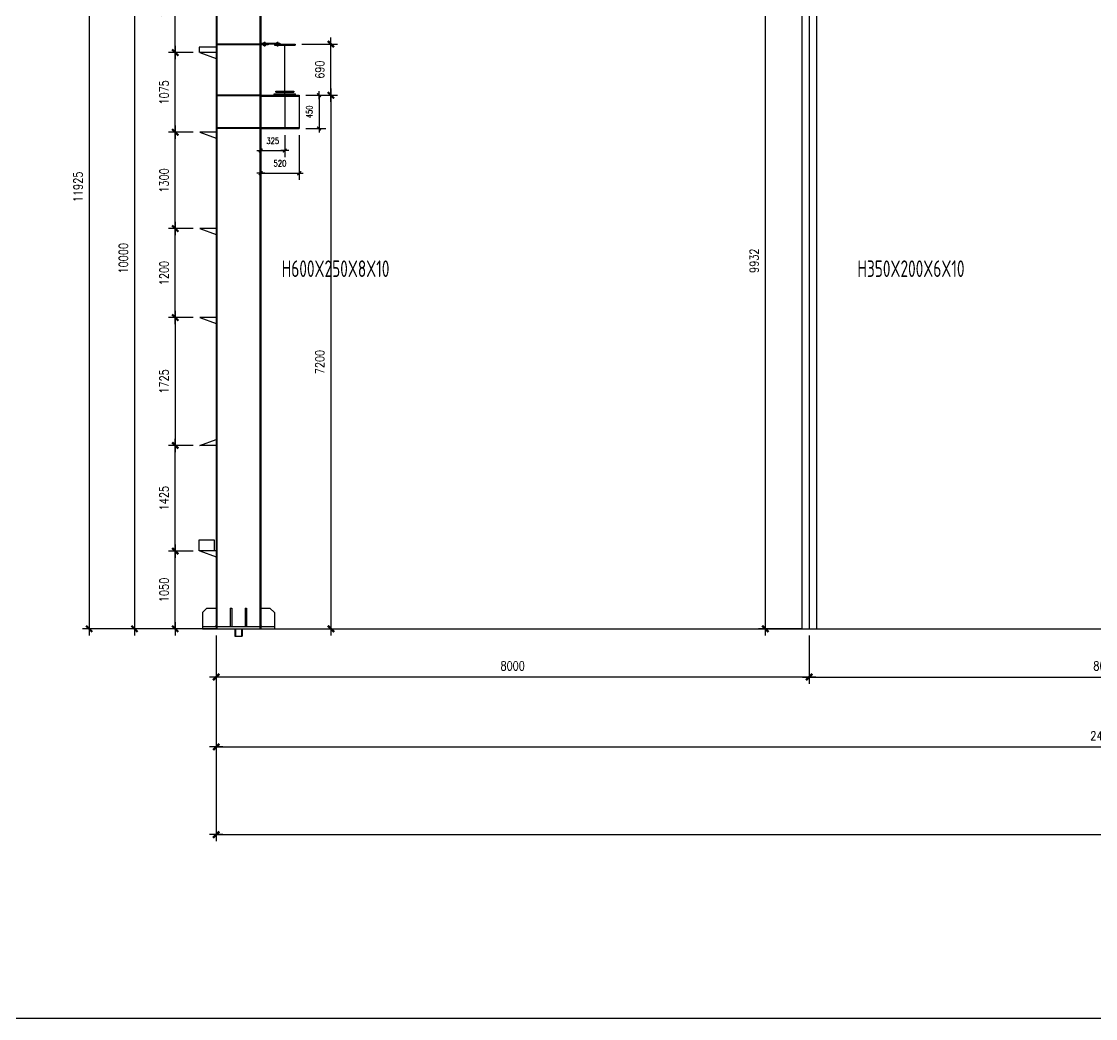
# Model space of a CAD drawing. Header units: millimetres. Extents: x 2451220 to 4527627, y -5186613 to -1639140.
# Drawn here: x 2483137 to 2497628, y -1695635 to -1682182 of the extents above; entities that cross this region are included whole.
import ezdxf

# ---------------------------------------------------------------- set-up
doc = ezdxf.new("R2010")
doc.units = ezdxf.units.MM
doc.header["$LTSCALE"] = 1000
doc.header["$PDMODE"] = 34
doc.linetypes.add('DASH', pattern=[0.35, 0.25, -0.1])
doc.styles.add('DIM_FONT', font='simplex.shx', dxfattribs={"width": 0.8, "bigfont": 'hztxt.shx'})
doc.styles.get("Standard").update_dxf_attribs({"font": 'txt', "bigfont": 'gbcbig.shx'})
doc.styles.add('TSSD_Label', font='Tssdeng.shx', dxfattribs={"width": 0.7, "bigfont": 'hztxt.shx'})
doc.dimstyles.get("Standard").update_dxf_attribs({"dimscale": 100, "dimtxt": 3.5, "dimasz": 1, "dimexe": 2.5, "dimexo": 3, "dimgap": 1.5, "dimtad": 1, "dimdec": 0, "dimzin": 0, "dimdsep": 46, "dimtxsty": 'Standard', "dimblk": 'ARCHTICK', "dimcen": 0.09, "dimadec": 0, "dimazin": 0, "dimtfac": 1, "dimtdec": 0, "dimtix": 1, "dimtmove": 2, "dimatfit": 3, "dimldrblk": 'ARCHTICK', "dimfxl": 1, "dimtolj": 1, "dimtzin": 0, "dimarcsym": 0})
doc.dimstyles.new('WGH(1)', dxfattribs={"dimscale": 1.2, "dimtxt": 100, "dimasz": 0.5, "dimexe": 75, "dimexo": 75, "dimgap": 75, "dimtad": 1, "dimdec": 0, "dimzin": 0, "dimdsep": 46, "dimtxsty": 'DIM_FONT', "dimblk1": '_DIMX', "dimblk2": '_DIMX', "dimsah": 1, "dimcen": 0.09, "dimclrd": 3, "dimclre": 3, "dimclrt": 7, "dimadec": 0, "dimazin": 0, "dimtfac": 1, "dimtdec": 0, "dimtix": 1, "dimtmove": 2, "dimatfit": 3, "dimldrblk": '_DIMX', "dimfxl": 1, "dimtolj": 1, "dimtzin": 0, "dimarcsym": 0})

# ---------------------------------------------------------------- blocks, each defined once
blk = doc.blocks.new('_DIMX')
blk.add_line((-150, 0), (150, 0))
at = {"const_width": 50}
blk.add_lwpolyline([(-70, -70), (70, 70)], dxfattribs=at)
blk = doc.blocks.new('*D1508')
at = {"color": 3, "lineweight": -2}
for p, q in [((2485584, -1680377), (2484572, -1680377)), ((2484662, -1680377), (2484662, -1690376)), ((2485674, -1690377), (2484572, -1690377))]:
    blk.add_line(p, q, dxfattribs=at)
at = {"layer": 'Defpoints', "color": 0}
for p in [(2485674, -1680377), (2484662, -1690377), (2485764, -1690377)]:
    blk.add_point(p, dxfattribs=at)
at = {"color": 3, "lineweight": -2, "xscale": 0.6, "yscale": 0.6, "zscale": 0.6}
for p, rotation in [((2484662, -1680377), 90), ((2484662, -1690377), 270)]:
    blk.add_blockref('_DIMX', p, dxfattribs=dict(at, rotation=rotation))
at = {"color": 7, "insert": (2484512, -1685377), "char_height": 120, "attachment_point": 5, "rotation": 90, "style": 'DIM_FONT'}
blk.add_mtext('\\A1;10000', dxfattribs=at)
blk = doc.blocks.new('*D277')
at = {"color": 3, "lineweight": -2}
for p, q in [((2485764, -1690467), (2485764, -1692060)), ((2509764, -1690467), (2509764, -1692060)), ((2485765, -1691970), (2509764, -1691970))]:
    blk.add_line(p, q, dxfattribs=at)
at = {"layer": 'Defpoints', "color": 0}
for p in [(2485764, -1690377), (2509764, -1690377), (2509764, -1691970)]:
    blk.add_point(p, dxfattribs=at)
at = {"color": 3, "lineweight": -2, "xscale": 0.6, "yscale": 0.6, "zscale": 0.6, "rotation": 180}
blk.add_blockref('_DIMX', (2485764, -1691970), dxfattribs=at)
at = {"color": 3, "lineweight": -2, "xscale": 0.6, "yscale": 0.6, "zscale": 0.6}
blk.add_blockref('_DIMX', (2509764, -1691970), dxfattribs=at)
at = {"color": 7, "insert": (2497764, -1691820), "char_height": 120, "attachment_point": 5, "style": 'DIM_FONT'}
blk.add_mtext('\\A1;24000', dxfattribs=at)
blk = doc.blocks.new('*D1510')
at = {"color": 3, "lineweight": -2}
for p, q in [((2493499, -1680444), (2493083, -1680444)), ((2493173, -1680445), (2493173, -1690376)), ((2493674, -1690377), (2493083, -1690377))]:
    blk.add_line(p, q, dxfattribs=at)
at = {"layer": 'Defpoints', "color": 0}
for p in [(2493589, -1680444), (2493173, -1690377), (2493764, -1690377)]:
    blk.add_point(p, dxfattribs=at)
at = {"color": 3, "lineweight": -2, "xscale": 0.6, "yscale": 0.6, "zscale": 0.6}
for p, rotation in [((2493173, -1680444), 90), ((2493173, -1690377), 270)]:
    blk.add_blockref('_DIMX', p, dxfattribs=dict(at, rotation=rotation))
at = {"color": 7, "insert": (2493023, -1685410), "char_height": 120, "attachment_point": 5, "rotation": 90, "style": 'DIM_FONT'}
blk.add_mtext('\\A1;9932', dxfattribs=at)
blk = doc.blocks.new('*D286')
at = {"color": 3, "lineweight": -2}
for p, q in [((2493764, -1690467), (2493764, -1691117)), ((2501764, -1690467), (2501764, -1691117)), ((2493765, -1691027), (2501764, -1691027))]:
    blk.add_line(p, q, dxfattribs=at)
at = {"layer": 'Defpoints', "color": 0}
for p in [(2493764, -1690377), (2501764, -1690377), (2501764, -1691027)]:
    blk.add_point(p, dxfattribs=at)
at = {"color": 3, "lineweight": -2, "xscale": 0.6, "yscale": 0.6, "zscale": 0.6, "rotation": 180}
blk.add_blockref('_DIMX', (2493764, -1691027), dxfattribs=at)
at = {"color": 3, "lineweight": -2, "xscale": 0.6, "yscale": 0.6, "zscale": 0.6}
blk.add_blockref('_DIMX', (2501764, -1691027), dxfattribs=at)
at = {"color": 7, "insert": (2497764, -1690877), "char_height": 120, "attachment_point": 5, "style": 'DIM_FONT'}
blk.add_mtext('\\A1;8000', dxfattribs=at)
blk = doc.blocks.new('*D287')
at = {"color": 3, "lineweight": -2}
for p, q in [((2485764, -1690557), (2485764, -1691117)), ((2493764, -1690557), (2493764, -1691117)), ((2493764, -1691027), (2485765, -1691027))]:
    blk.add_line(p, q, dxfattribs=at)
at = {"layer": 'Defpoints', "color": 0}
for p in [(2485764, -1690467), (2493764, -1690467), (2485764, -1691027)]:
    blk.add_point(p, dxfattribs=at)
at = {"color": 3, "lineweight": -2, "xscale": 0.6, "yscale": 0.6, "zscale": 0.6, "rotation": 180}
blk.add_blockref('_DIMX', (2485764, -1691027), dxfattribs=at)
at = {"color": 3, "lineweight": -2, "xscale": 0.6, "yscale": 0.6, "zscale": 0.6}
blk.add_blockref('_DIMX', (2493764, -1691027), dxfattribs=at)
at = {"color": 7, "insert": (2489764, -1690877), "char_height": 120, "attachment_point": 5, "style": 'DIM_FONT'}
blk.add_mtext('\\A1;8000', dxfattribs=at)
blk = doc.blocks.new('*D1597')
at = {"color": 3, "lineweight": -2}
for p, q in [((2485454, -1689327), (2485121, -1689327)), ((2485211, -1690376), (2485211, -1689327)), ((2485454, -1690377), (2485121, -1690377))]:
    blk.add_line(p, q, dxfattribs=at)
at = {"layer": 'Defpoints', "color": 0}
for p in [(2485211, -1689327), (2485544, -1689327), (2485544, -1690377)]:
    blk.add_point(p, dxfattribs=at)
at = {"color": 3, "lineweight": -2, "xscale": 0.6, "yscale": 0.6, "zscale": 0.6}
for p, rotation in [((2485211, -1689327), 90), ((2485211, -1690377), 270)]:
    blk.add_blockref('_DIMX', p, dxfattribs=dict(at, rotation=rotation))
at = {"color": 7, "insert": (2485061, -1689852), "char_height": 120, "attachment_point": 5, "rotation": 90, "style": 'DIM_FONT'}
blk.add_mtext('\\A1;1050', dxfattribs=at)
blk = doc.blocks.new('*D1598')
at = {"color": 3, "lineweight": -2}
for p, q in [((2485454, -1687902), (2485121, -1687902)), ((2485211, -1689326), (2485211, -1687902)), ((2485454, -1689327), (2485121, -1689327))]:
    blk.add_line(p, q, dxfattribs=at)
at = {"layer": 'Defpoints', "color": 0}
for p in [(2485211, -1687902), (2485544, -1687902), (2485544, -1689327)]:
    blk.add_point(p, dxfattribs=at)
at = {"color": 3, "lineweight": -2, "xscale": 0.6, "yscale": 0.6, "zscale": 0.6}
for p, rotation in [((2485211, -1687902), 90), ((2485211, -1689327), 270)]:
    blk.add_blockref('_DIMX', p, dxfattribs=dict(at, rotation=rotation))
at = {"color": 7, "insert": (2485061, -1688614), "char_height": 120, "attachment_point": 5, "rotation": 90, "style": 'DIM_FONT'}
blk.add_mtext('\\A1;1425', dxfattribs=at)
blk = doc.blocks.new('*D1599')
at = {"color": 3, "lineweight": -2}
for p, q in [((2485454, -1684977), (2485121, -1684977)), ((2485211, -1686176), (2485211, -1684977)), ((2485454, -1686177), (2485121, -1686177))]:
    blk.add_line(p, q, dxfattribs=at)
at = {"layer": 'Defpoints', "color": 0}
for p in [(2485211, -1684977), (2485544, -1684977), (2485544, -1686177)]:
    blk.add_point(p, dxfattribs=at)
at = {"color": 3, "lineweight": -2, "xscale": 0.6, "yscale": 0.6, "zscale": 0.6}
for p, rotation in [((2485211, -1684977), 90), ((2485211, -1686177), 270)]:
    blk.add_blockref('_DIMX', p, dxfattribs=dict(at, rotation=rotation))
at = {"color": 7, "insert": (2485061, -1685577), "char_height": 120, "attachment_point": 5, "rotation": 90, "style": 'DIM_FONT'}
blk.add_mtext('\\A1;1200', dxfattribs=at)
blk = doc.blocks.new('*D290')
at = {"color": 3, "lineweight": -2}
for p, q in [((2485454, -1683677), (2485121, -1683677)), ((2485211, -1684976), (2485211, -1683677)), ((2485454, -1684977), (2485121, -1684977))]:
    blk.add_line(p, q, dxfattribs=at)
at = {"layer": 'Defpoints', "color": 0}
for p in [(2485211, -1683677), (2485544, -1683677), (2485544, -1684977)]:
    blk.add_point(p, dxfattribs=at)
at = {"color": 3, "lineweight": -2, "xscale": 0.6, "yscale": 0.6, "zscale": 0.6}
for p, rotation in [((2485211, -1683677), 90), ((2485211, -1684977), 270)]:
    blk.add_blockref('_DIMX', p, dxfattribs=dict(at, rotation=rotation))
at = {"color": 7, "insert": (2485061, -1684327), "char_height": 120, "attachment_point": 5, "rotation": 90, "style": 'DIM_FONT'}
blk.add_mtext('\\A1;1300', dxfattribs=at)
blk = doc.blocks.new('*D1600')
at = {"color": 3, "lineweight": -2}
for p, q in [((2485454, -1682602), (2485121, -1682602)), ((2485211, -1683676), (2485211, -1682602)), ((2485454, -1683677), (2485121, -1683677))]:
    blk.add_line(p, q, dxfattribs=at)
at = {"layer": 'Defpoints', "color": 0}
for p in [(2485211, -1682602), (2485544, -1682602), (2485544, -1683677)]:
    blk.add_point(p, dxfattribs=at)
at = {"color": 3, "lineweight": -2, "xscale": 0.6, "yscale": 0.6, "zscale": 0.6}
for p, rotation in [((2485211, -1682602), 90), ((2485211, -1683677), 270)]:
    blk.add_blockref('_DIMX', p, dxfattribs=dict(at, rotation=rotation))
at = {"color": 7, "insert": (2485061, -1683139), "char_height": 120, "attachment_point": 5, "rotation": 90, "style": 'DIM_FONT'}
blk.add_mtext('\\A1;1075', dxfattribs=at)
blk = doc.blocks.new('*D1601')
at = {"color": 3, "lineweight": -2}
for p, q in [((2485454, -1681327), (2485121, -1681327)), ((2485211, -1682601), (2485211, -1681327)), ((2485454, -1682602), (2485121, -1682602))]:
    blk.add_line(p, q, dxfattribs=at)
at = {"layer": 'Defpoints', "color": 0}
for p in [(2485211, -1681327), (2485544, -1681327), (2485544, -1682602)]:
    blk.add_point(p, dxfattribs=at)
at = {"color": 3, "lineweight": -2, "xscale": 0.6, "yscale": 0.6, "zscale": 0.6}
for p, rotation in [((2485211, -1681327), 90), ((2485211, -1682602), 270)]:
    blk.add_blockref('_DIMX', p, dxfattribs=dict(at, rotation=rotation))
at = {"color": 7, "insert": (2485061, -1681964), "char_height": 120, "attachment_point": 5, "rotation": 90, "style": 'DIM_FONT'}
blk.add_mtext('\\A1;1275', dxfattribs=at)
blk = doc.blocks.new('*D291')
at = {"color": 3, "lineweight": -2}
for p, q in [((2485364, -1686177), (2485121, -1686177)), ((2485211, -1686177), (2485211, -1687901)), ((2485454, -1687902), (2485121, -1687902))]:
    blk.add_line(p, q, dxfattribs=at)
at = {"layer": 'Defpoints', "color": 0}
for p in [(2485454, -1686177), (2485211, -1687902), (2485544, -1687902)]:
    blk.add_point(p, dxfattribs=at)
at = {"color": 3, "lineweight": -2, "xscale": 0.6, "yscale": 0.6, "zscale": 0.6}
for p, rotation in [((2485211, -1686177), 90), ((2485211, -1687902), 270)]:
    blk.add_blockref('_DIMX', p, dxfattribs=dict(at, rotation=rotation))
at = {"color": 7, "insert": (2485061, -1687039), "char_height": 120, "attachment_point": 5, "rotation": 90, "style": 'DIM_FONT'}
blk.add_mtext('\\A1;1725', dxfattribs=at)
blk = doc.blocks.new('*D294')
at = {"color": 3, "lineweight": -2}
for p, q in [((2484792, -1678452), (2483960, -1678452)), ((2484050, -1678452), (2484050, -1690376)), ((2484792, -1690377), (2483960, -1690377))]:
    blk.add_line(p, q, dxfattribs=at)
at = {"layer": 'Defpoints', "color": 0}
for p in [(2484882, -1678452), (2484050, -1690377), (2484882, -1690377)]:
    blk.add_point(p, dxfattribs=at)
at = {"color": 3, "lineweight": -2, "xscale": 0.6, "yscale": 0.6, "zscale": 0.6}
for p, rotation in [((2484050, -1678452), 90), ((2484050, -1690377), 270)]:
    blk.add_blockref('_DIMX', p, dxfattribs=dict(at, rotation=rotation))
at = {"color": 7, "insert": (2483900, -1684414), "char_height": 120, "attachment_point": 5, "rotation": 90, "style": 'DIM_FONT'}
blk.add_mtext('\\A1;11925', dxfattribs=at)
blk = doc.blocks.new('*D369')
at = {"color": 3, "lineweight": -2}
for p, q in [((2486974, -1683177), (2487402, -1683177)), ((2487312, -1683177), (2487312, -1690376)), ((2487029, -1690377), (2487402, -1690377))]:
    blk.add_line(p, q, dxfattribs=at)
at = {"layer": 'Defpoints', "color": 0}
for p in [(2486884, -1683177), (2486939, -1690377), (2487312, -1690377)]:
    blk.add_point(p, dxfattribs=at)
at = {"color": 3, "lineweight": -2, "xscale": 0.6, "yscale": 0.6, "zscale": 0.6}
for p, rotation in [((2487312, -1683177), 90), ((2487312, -1690377), 270)]:
    blk.add_blockref('_DIMX', p, dxfattribs=dict(at, rotation=rotation))
at = {"color": 7, "insert": (2487162, -1686777), "char_height": 120, "attachment_point": 5, "rotation": 90, "style": 'DIM_FONT'}
blk.add_mtext('\\A1;7200', dxfattribs=at)
blk = doc.blocks.new('*D1751')
at = {"color": 3, "lineweight": -2}
for p, q in [((2487064, -1683177), (2487241, -1683177)), ((2487151, -1683177), (2487151, -1683626)), ((2486974, -1683627), (2487241, -1683627))]:
    blk.add_line(p, q, dxfattribs=at)
at = {"layer": 'Defpoints', "color": 0}
for p in [(2486974, -1683177), (2486884, -1683627), (2487151, -1683627)]:
    blk.add_point(p, dxfattribs=at)
at = {"color": 3, "lineweight": -2, "xscale": 0.36, "yscale": 0.36, "zscale": 0.36}
for p, rotation in [((2487151, -1683177), 90), ((2487151, -1683627), 270)]:
    blk.add_blockref('_DIMX', p, dxfattribs=dict(at, rotation=rotation))
at = {"color": 7, "insert": (2487019, -1683402), "char_height": 84, "attachment_point": 5, "rotation": 90, "style": 'DIM_FONT'}
blk.add_mtext('\\A1;450', dxfattribs=at)
blk = doc.blocks.new('*D1752')
at = {"color": 3, "lineweight": -2}
for p, q in [((2486364, -1683717), (2486364, -1684014)), ((2486689, -1683717), (2486689, -1684014)), ((2486364, -1683924), (2486364, -1683924)), ((2486364, -1683924), (2486689, -1683924)), ((2486690, -1683924), (2486690, -1683924))]:
    blk.add_line(p, q, dxfattribs=at)
at = {"layer": 'Defpoints', "color": 0}
for p in [(2486364, -1683627), (2486689, -1683627), (2486689, -1683924)]:
    blk.add_point(p, dxfattribs=at)
at = {"color": 3, "lineweight": -2, "xscale": 0.36, "yscale": 0.36, "zscale": 0.36}
blk.add_blockref('_DIMX', (2486364, -1683924), dxfattribs=at)
at = {"color": 3, "lineweight": -2, "xscale": 0.36, "yscale": 0.36, "zscale": 0.36, "rotation": 180}
blk.add_blockref('_DIMX', (2486689, -1683924), dxfattribs=at)
at = {"color": 7, "insert": (2486527, -1683792), "char_height": 84, "attachment_point": 5, "style": 'DIM_FONT'}
blk.add_mtext('\\A1;325', dxfattribs=at)
blk = doc.blocks.new('*D1753')
at = {"color": 3, "lineweight": -2}
for p, q in [((2486364, -1683717), (2486364, -1684319)), ((2486884, -1683717), (2486884, -1684319)), ((2486365, -1684229), (2486884, -1684229))]:
    blk.add_line(p, q, dxfattribs=at)
at = {"layer": 'Defpoints', "color": 0}
for p in [(2486364, -1683627), (2486884, -1683627), (2486884, -1684229)]:
    blk.add_point(p, dxfattribs=at)
at = {"color": 3, "lineweight": -2, "xscale": 0.36, "yscale": 0.36, "zscale": 0.36, "rotation": 180}
blk.add_blockref('_DIMX', (2486364, -1684229), dxfattribs=at)
at = {"color": 3, "lineweight": -2, "xscale": 0.36, "yscale": 0.36, "zscale": 0.36}
blk.add_blockref('_DIMX', (2486884, -1684229), dxfattribs=at)
at = {"color": 7, "insert": (2486624, -1684097), "char_height": 84, "attachment_point": 5, "style": 'DIM_FONT'}
blk.add_mtext('\\A1;520', dxfattribs=at)
blk = doc.blocks.new('*D1754')
at = {"color": 3, "lineweight": -2}
for p, q in [((2486919, -1682487), (2487402, -1682487)), ((2487312, -1683176), (2487312, -1682487)), ((2487064, -1683177), (2487402, -1683177))]:
    blk.add_line(p, q, dxfattribs=at)
at = {"layer": 'Defpoints', "color": 0}
for p in [(2486829, -1682487), (2487312, -1682487), (2486974, -1683177)]:
    blk.add_point(p, dxfattribs=at)
at = {"color": 3, "lineweight": -2, "xscale": 0.6, "yscale": 0.6, "zscale": 0.6}
for p, rotation in [((2487312, -1682487), 90), ((2487312, -1683177), 270)]:
    blk.add_blockref('_DIMX', p, dxfattribs=dict(at, rotation=rotation))
at = {"color": 7, "insert": (2487162, -1682832), "char_height": 120, "attachment_point": 5, "rotation": 90, "style": 'DIM_FONT'}
blk.add_mtext('\\A1;690', dxfattribs=at)
blk = doc.blocks.new('*D102')
at = {"color": 3, "lineweight": -2}
for p, q in [((2485764, -1691594), (2485764, -1693244)), ((2533764, -1691594), (2533764, -1693244)), ((2485765, -1693154), (2533764, -1693154))]:
    blk.add_line(p, q, dxfattribs=at)
at = {"layer": 'Defpoints', "color": 0}
for p in [(2485764, -1691504), (2533764, -1691504), (2533764, -1693154)]:
    blk.add_point(p, dxfattribs=at)
at = {"color": 3, "lineweight": -2, "xscale": 0.6, "yscale": 0.6, "zscale": 0.6, "rotation": 180}
blk.add_blockref('_DIMX', (2485764, -1693154), dxfattribs=at)
at = {"color": 3, "lineweight": -2, "xscale": 0.6, "yscale": 0.6, "zscale": 0.6}
blk.add_blockref('_DIMX', (2533764, -1693154), dxfattribs=at)
at = {"color": 7, "insert": (2509764, -1693004), "char_height": 120, "attachment_point": 5, "style": 'DIM_FONT'}
blk.add_mtext('\\A1;48000', dxfattribs=at)

msp = doc.modelspace()

# ---------------------------------------------------------------- linework, layer by layer
for p, q in [((2493764.3, -1680336.3), (2493764.3, -1690376.5)), ((2493664.3, -1680444.3), (2493664.3, -1690376.5)), ((2493864.3, -1680444.3), (2493864.3, -1690376.5)), ((2485764.3, -1681144.5), (2485764.3, -1690376.5)), ((2485774.3, -1681144.5), (2485774.3, -1690376.5)), ((2486354.3, -1681144.5), (2486354.3, -1690376.5)), ((2486364.3, -1681144.5), (2486364.3, -1690376.5)), ((2486414.3, -1682456.2), (2486414.3, -1682521.5)), ((2486589.3, -1682456.2), (2486589.3, -1682521.5)), ((2485764.3, -1682601.5), (2485544.3, -1682601.5)), ((2485544.3, -1682601.5), (2485764.3, -1682681.5)), ((2486352.3, -1682486.5), (2485776.3, -1682486.5)), ((2486352.3, -1682496.5), (2485776.3, -1682496.5)), ((2486364.3, -1682486.5), (2486464.3, -1682486.5)), ((2486464.3, -1682496.5), (2486364.3, -1682496.5)), ((2486379.3, -1682486.5), (2486379.3, -1682476.5)), ((2486379.3, -1682476.5), (2486589.3, -1682476.5)), ((2486414.3, -1682486.5), (2486379.3, -1682486.5)), ((2486464.3, -1682486.5), (2486464.3, -1682496.5)), ((2486549.3, -1682486.5), (2486829.3, -1682486.5)), ((2486549.3, -1682486.5), (2486549.3, -1682500.5)), ((2486549.3, -1682500.5), (2486829.3, -1682500.5)), ((2486589.3, -1682476.5), (2486624.3, -1682476.5)), ((2486624.3, -1682476.5), (2486624.3, -1682486.5)), ((2486689.3, -1683156.5), (2486689.3, -1682486.5)), ((2486829.3, -1682486.5), (2486829.3, -1682500.5)), ((2486352.3, -1683176.5), (2485776.3, -1683176.5)), ((2486352.3, -1683186.5), (2485776.3, -1683186.5)), ((2486364.3, -1683176.5), (2486884.3, -1683176.5)), ((2486364.3, -1683188.5), (2486884.3, -1683188.5)), ((2486544.3, -1683156.5), (2486834.3, -1683156.5)), ((2486544.3, -1683176.5), (2486544.3, -1683156.5)), ((2486569.3, -1683124.5), (2486809.3, -1683124.5)), ((2486569.3, -1683136.5), (2486809.3, -1683136.5)), ((2486689.3, -1683188.5), (2486689.3, -1683614.5)), ((2486834.3, -1683176.5), (2486834.3, -1683156.5)), ((2486884.3, -1683176.5), (2486884.3, -1683626.5)), ((2486352.3, -1683616.5), (2485776.3, -1683616.5)), ((2486364.3, -1683614.5), (2486884.3, -1683614.5)), ((2485764.3, -1683676.5), (2485544.3, -1683676.5)), ((2485544.3, -1683676.5), (2485764.3, -1683756.5)), ((2485764.3, -1683676.5), (2485544.3, -1683676.5)), ((2486352.3, -1683626.5), (2485776.3, -1683626.5)), ((2486364.3, -1683626.5), (2486884.3, -1683626.5)), ((2485764.3, -1684976.5), (2485544.3, -1684976.5)), ((2485544.3, -1684976.5), (2485764.3, -1685056.5)), ((2485764.3, -1684976.5), (2485544.3, -1684976.5)), ((2485764.3, -1686176.5), (2485544.3, -1686176.5)), ((2485544.3, -1686176.5), (2485764.3, -1686256.5)), ((2485764.3, -1686176.5), (2485544.3, -1686176.5)), ((2485544.3, -1687901.5), (2485764.3, -1687821.5)), ((2485764.3, -1687901.5), (2485544.3, -1687901.5)), ((2485764.3, -1687901.5), (2485544.3, -1687901.5)), ((2485764.3, -1689326.5), (2485544.3, -1689326.5)), ((2485544.3, -1689326.5), (2485764.3, -1689406.5)), ((2485579.3, -1690156.5), (2485639.3, -1690096.5)), ((2485639.3, -1690096.5), (2485778.3, -1690096.5)), ((2485954.3, -1690096.5), (2485954.3, -1690346.5)), ((2485954.3, -1690096.5), (2485974.3, -1690096.5)), ((2485974.3, -1690096.5), (2485974.3, -1690346.5)), ((2486154.3, -1690096.5), (2486154.3, -1690346.5)), ((2486154.3, -1690096.5), (2486174.3, -1690096.5)), ((2486174.3, -1690096.5), (2486174.3, -1690346.5)), ((2486350.3, -1690096.5), (2486489.3, -1690096.5)), ((2486489.3, -1690096.5), (2486549.3, -1690156.5)), ((2485579.3, -1690156.5), (2485579.3, -1690346.5)), ((2486549.3, -1690156.5), (2486549.3, -1690346.5)), ((2485764.3, -1690376.5), (2485544.3, -1690376.5)), ((2485579.3, -1690346.5), (2485579.3, -1690376.5)), ((2485579.3, -1690346.5), (2486549.3, -1690346.5)), ((2485579.3, -1690376.5), (2486549.3, -1690376.5)), ((2485749.3, -1690346.5), (2485764.3, -1690331.5)), ((2485764.3, -1690346.5), (2486364.3, -1690346.5)), ((2485764.3, -1690346.5), (2486364.3, -1690346.5)), ((2485764.3, -1690376.5), (2486364.3, -1690376.5)), ((2485764.3, -1690376.5), (2509764.3, -1690376.5)), ((2485764.3, -1690376.5), (2486364.3, -1690376.5)), ((2486014.3, -1690376.5), (2486014.3, -1690476.5)), ((2486024.3, -1690376.5), (2486024.3, -1690476.5)), ((2486104.3, -1690376.5), (2486104.3, -1690476.5)), ((2486114.3, -1690376.5), (2486114.3, -1690476.5)), ((2486379.3, -1690346.5), (2486364.3, -1690331.5)), ((2486549.3, -1690346.5), (2486549.3, -1690376.5)), ((2486014.3, -1690476.5), (2486114.3, -1690476.5))]:
    msp.add_line(p, q)
at = {"color": 2}
msp.add_line((2485754.3, -1682526.5), (2485534.3, -1682526.5), dxfattribs=at)
for points in [[(2482202.1, -1675441.9), (2537951.1, -1675441.9), (2537951.1, -1695634.7), (2482202.1, -1695634.7)], [(2486406.7, -1682465.1), (2486422.4, -1682465.1), (2486422.4, -1682512.8), (2486406.7, -1682512.8)], [(2486581.8, -1682465.1), (2486597.5, -1682465.1), (2486597.5, -1682512.8), (2486581.8, -1682512.8)], [(2486569.3, -1683124.5), (2486809.3, -1683124.5), (2486809.3, -1683136.5), (2486569.3, -1683136.5)]]:
    msp.add_lwpolyline(points, close=True)
msp.add_lwpolyline([(2485534.3, -1682526.5), (2485534.3, -1682601.5)], dxfattribs=at)
msp.add_lwpolyline([(2486379.3, -1682476.5), (2486624.3, -1682476.5), (2486624.3, -1682486.5), (2486379.3, -1682486.5)], close=True, dxfattribs=at)
at = {"color": 2, "linetype": 'DASH'}
msp.add_lwpolyline([(2485534.3, -1689176.5), (2485734.3, -1689176.5), (2485734.3, -1689326.5), (2485534.3, -1689326.5)], close=True, dxfattribs=at)

# ---------------------------------------------------------------- texts
at = {"color": 0, "style": 'TSSD_Label', "width": 0.7}
for s, p in [('H600X250X8X10', (2486647.4, -1685630)), ('H350X200X6X10', (2494414.9, -1685630))]:
    msp.add_text(s, height=224.347, dxfattribs=at).set_placement(p)

# ---------------------------------------------------------------- dimensions: what is measured, and where the dimension line sits
for base, p1, p2, dimstyle, override, picture, middle in [((2484050, -1690376.5), (2484882.3, -1678451.5), (2484882.3, -1690376.5), 'Standard', {"dimscale": 1.2, "dimtxt": 100, "dimasz": 0.5, "dimexe": 75, "dimexo": 75, "dimgap": 75, "dimtxsty": 'DIM_FONT', "dimblk1": '_DIMX', "dimblk2": '_DIMX', "dimsah": 1, "dimclrd": 3, "dimclre": 3, "dimclrt": 7, "dimldrblk": '_DIMX'}, '*D294', (2483900, -1684414)), ((2485211.3, -1681326.5), (2485544.3, -1682601.5), (2485544.3, -1681326.5), 'Standard', {"dimscale": 1.2, "dimtxt": 100, "dimasz": 0.5, "dimexe": 75, "dimexo": 75, "dimgap": 75, "dimtxsty": 'DIM_FONT', "dimblk1": '_DIMX', "dimblk2": '_DIMX', "dimsah": 1, "dimclrd": 3, "dimclre": 3, "dimclrt": 7, "dimldrblk": '_DIMX'}, '*D1601', (2485061.3, -1681964)), ((2487312.5, -1682486.5), (2486974.3, -1683176.5), (2486829.3, -1682486.5), 'Standard', {"dimscale": 1.2, "dimtxt": 100, "dimasz": 0.5, "dimexe": 75, "dimexo": 75, "dimgap": 75, "dimtxsty": 'DIM_FONT', "dimblk1": '_DIMX', "dimblk2": '_DIMX', "dimsah": 1, "dimclrd": 3, "dimclre": 3, "dimclrt": 7, "dimldrblk": '_DIMX'}, '*D1754', (2487162.5, -1682831.5)), ((2485211.3, -1682601.5), (2485544.3, -1683676.5), (2485544.3, -1682601.5), 'Standard', {"dimscale": 1.2, "dimtxt": 100, "dimasz": 0.5, "dimexe": 75, "dimexo": 75, "dimgap": 75, "dimtxsty": 'DIM_FONT', "dimblk1": '_DIMX', "dimblk2": '_DIMX', "dimsah": 1, "dimclrd": 3, "dimclre": 3, "dimclrt": 7, "dimldrblk": '_DIMX'}, '*D1600', (2485061.3, -1683139)), ((2487312.5, -1690376.5), (2486884.3, -1683176.5), (2486938.8, -1690376.5), 'Standard', {"dimscale": 1.2, "dimtxt": 100, "dimasz": 0.5, "dimexe": 75, "dimexo": 75, "dimgap": 75, "dimtxsty": 'DIM_FONT', "dimblk1": '_DIMX', "dimblk2": '_DIMX', "dimsah": 1, "dimclrd": 3, "dimclre": 3, "dimclrt": 7, "dimldrblk": '_DIMX'}, '*D369', (2487162.5, -1686776.5)), ((2487150.8, -1683626.5), (2486974.3, -1683176.5), (2486884.3, -1683626.5), 'WGH(1)', {"dimtxt": 70, "dimasz": 0.3}, '*D1751', (2487018.8, -1683401.5)), ((2485211.3, -1683676.5), (2485544.3, -1684976.5), (2485544.3, -1683676.5), 'Standard', {"dimscale": 1.2, "dimtxt": 100, "dimasz": 0.5, "dimexe": 75, "dimexo": 75, "dimgap": 75, "dimtxsty": 'DIM_FONT', "dimblk1": '_DIMX', "dimblk2": '_DIMX', "dimsah": 1, "dimclrd": 3, "dimclre": 3, "dimclrt": 7, "dimldrblk": '_DIMX'}, '*D290', (2485061.3, -1684326.5)), ((2485211.3, -1684976.5), (2485544.3, -1686176.5), (2485544.3, -1684976.5), 'Standard', {"dimscale": 1.2, "dimtxt": 100, "dimasz": 0.5, "dimexe": 75, "dimexo": 75, "dimgap": 75, "dimtxsty": 'DIM_FONT', "dimblk1": '_DIMX', "dimblk2": '_DIMX', "dimsah": 1, "dimclrd": 3, "dimclre": 3, "dimclrt": 7, "dimldrblk": '_DIMX'}, '*D1599', (2485061.3, -1685576.5)), ((2485211.3, -1687901.5), (2485454.3, -1686176.5), (2485544.3, -1687901.5), 'Standard', {"dimscale": 1.2, "dimtxt": 100, "dimasz": 0.5, "dimexe": 75, "dimexo": 75, "dimgap": 75, "dimtxsty": 'DIM_FONT', "dimblk1": '_DIMX', "dimblk2": '_DIMX', "dimsah": 1, "dimclrd": 3, "dimclre": 3, "dimclrt": 7, "dimldrblk": '_DIMX'}, '*D291', (2485061.3, -1687039)), ((2485211.3, -1687901.5), (2485544.3, -1689326.5), (2485544.3, -1687901.5), 'Standard', {"dimscale": 1.2, "dimtxt": 100, "dimasz": 0.5, "dimexe": 75, "dimexo": 75, "dimgap": 75, "dimtxsty": 'DIM_FONT', "dimblk1": '_DIMX', "dimblk2": '_DIMX', "dimsah": 1, "dimclrd": 3, "dimclre": 3, "dimclrt": 7, "dimldrblk": '_DIMX'}, '*D1598', (2485061.3, -1688614)), ((2485211.3, -1689326.5), (2485544.3, -1690376.5), (2485544.3, -1689326.5), 'Standard', {"dimscale": 1.2, "dimtxt": 100, "dimasz": 0.5, "dimexe": 75, "dimexo": 75, "dimgap": 75, "dimtxsty": 'DIM_FONT', "dimblk1": '_DIMX', "dimblk2": '_DIMX', "dimsah": 1, "dimclrd": 3, "dimclre": 3, "dimclrt": 7, "dimldrblk": '_DIMX'}, '*D1597', (2485061.3, -1689851.5))]:
    dim = msp.add_linear_dim(base=base, p1=p1, p2=p2, angle=90, dimstyle=dimstyle, override=override)
    dim.commit()
    dim.dimension.update_dxf_attribs({"geometry": picture, "text_midpoint": middle})
for base, p1, p2, picture, middle in [((2484661.8, -1690376.5), (2485674.3, -1680376.5), (2485764.3, -1690376.5), '*D1508', (2484511.8, -1685376.5)), ((2493172.5, -1690376.5), (2493589.3, -1680444.3), (2493764.3, -1690376.5), '*D1510', (2493022.5, -1685410.4))]:
    dim = msp.add_linear_dim(base=base, p1=p1, p2=p2, angle=90, dimstyle='WGH(1)')
    dim.commit()
    dim.dimension.update_dxf_attribs({"geometry": picture, "text_midpoint": middle})
for base, p1, p2, dimstyle, override, picture, middle in [((2486689.3, -1683923.6), (2486364.3, -1683626.5), (2486689.3, -1683626.5), 'WGH(1)', {"dimtxt": 70, "dimasz": 0.3}, '*D1752', (2486526.8, -1683791.6)), ((2486884.3, -1684228.7), (2486364.3, -1683626.5), (2486884.3, -1683626.5), 'WGH(1)', {"dimtxt": 70, "dimasz": 0.3}, '*D1753', (2486624.3, -1684096.7)), ((2501764.3, -1691027.4), (2493764.3, -1690376.5), (2501764.3, -1690376.5), 'Standard', {"dimscale": 1.2, "dimtxt": 100, "dimasz": 0.5, "dimexe": 75, "dimexo": 75, "dimgap": 75, "dimtxsty": 'DIM_FONT', "dimblk1": '_DIMX', "dimblk2": '_DIMX', "dimsah": 1, "dimclrd": 3, "dimclre": 3, "dimclrt": 7, "dimldrblk": '_DIMX'}, '*D286', (2497764.3, -1690877.4)), ((2485764.3, -1691027.4), (2493764.3, -1690466.5), (2485764.3, -1690466.5), 'Standard', {"dimscale": 1.2, "dimtxt": 100, "dimasz": 0.5, "dimexe": 75, "dimexo": 75, "dimgap": 75, "dimtxsty": 'DIM_FONT', "dimblk1": '_DIMX', "dimblk2": '_DIMX', "dimsah": 1, "dimclrd": 3, "dimclre": 3, "dimclrt": 7, "dimldrblk": '_DIMX'}, '*D287', (2489764.3, -1690877.4))]:
    dim = msp.add_linear_dim(base=base, p1=p1, p2=p2, dimstyle=dimstyle, override=override)
    dim.commit()
    dim.dimension.update_dxf_attribs({"geometry": picture, "text_midpoint": middle})
for base, p1, p2, picture, middle in [((2509764.3, -1691969.7), (2485764.3, -1690376.5), (2509764.3, -1690376.5), '*D277', (2497764.3, -1691819.7)), ((2533764.3, -1693153.9), (2485764.3, -1691503.9), (2533764.3, -1691503.9), '*D102', (2509764.3, -1693003.9))]:
    dim = msp.add_linear_dim(base=base, p1=p1, p2=p2, dimstyle='WGH(1)')
    dim.commit()
    dim.dimension.update_dxf_attribs({"geometry": picture, "text_midpoint": middle})

doc.saveas('drawing.dxf')
